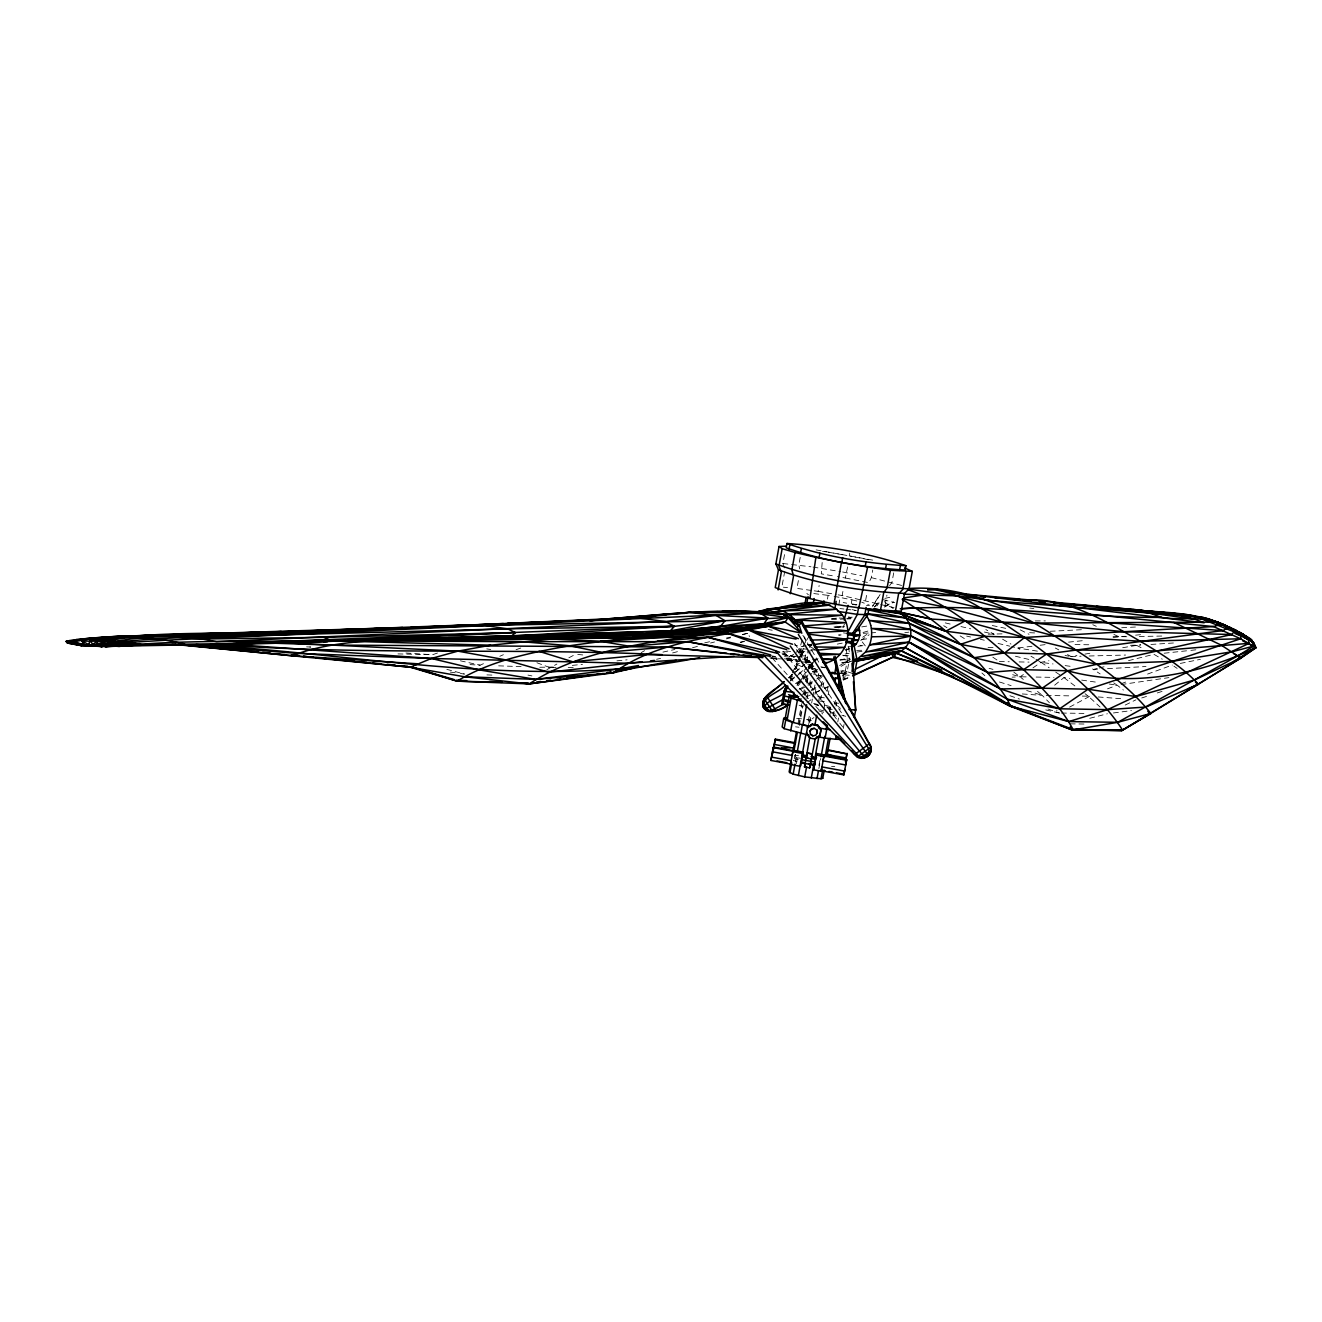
<?xml version="1.0" encoding="UTF-8"?>
<svg xmlns="http://www.w3.org/2000/svg" width="1322" height="1322" viewBox="0 0 1322 1322"><rect width="100%" height="100%" fill="white"/><g stroke="black" fill="none" stroke-linecap="round" stroke-linejoin="round"><path stroke-width="0.75" stroke-dasharray="5 3.75" d="M820.053 699.371L820.417 697.058L814.501 696.083M794.737 758.299L795.381 754.532L794.919 757.655L800.603 758.217M784.541 567.915L782.905 563.503L785.004 551.952M784.739 571.352L781.864 587.067L787.515 587.579M800.207 557.372L798.802 565.023L799.711 568.89M798.372 580.589L796.935 588.406L812.319 590.57M801.446 666.536L796.307 663.958L796.984 660.273M798.339 652.886L801.115 645.929M799.727 654.142L800.405 650.441L805.478 642.128M800.686 656.158L802.024 648.788L807.23 649.152M822.168 562.528L821.293 573.847L835.339 576.276M804.685 659.744L806.04 652.324L799.017 649.185L802.024 648.788M814.236 590.835L818.087 591.38L819.144 585.53M807.626 656.621L806.288 663.975L816.087 665.247M797.943 723.812L801.628 703.75M803.462 693.736L804.189 689.72M805.66 681.689L807.131 673.675M798.752 724.654L802.074 706.576M804.272 694.513L805.015 690.497M806.486 682.466L807.957 674.435M799.331 725.464L802.999 705.436M804.834 695.422L805.577 691.423M807.031 683.408L808.139 677.409M794.869 757.357L795.381 754.532M811.344 669.213L812.005 665.61L807.164 665.297M795.381 762.05L796.488 756.019M807.18 697.686L807.907 693.67M809.378 685.622L810.485 679.591M813.03 665.743L812.352 669.461L816.021 670.221M796.406 763.653L797.877 755.655M810.336 687.655L811.427 681.656M827.44 599.097L828.117 595.379L832.133 596.073M808.337 721.184L809.808 713.136M811.658 703.056L812.402 699.041M812.766 697.025L814.98 684.945M808.353 726.142L809.361 720.705L813.939 717.565M809.808 722.341L811.262 714.343M814.93 694.364L816.401 686.366M817.872 678.384L818.962 672.386M818.401 702.379L819.888 694.331M821.359 686.267L822.846 678.219M820.714 699.47L821.441 695.471M822.912 687.473L824.003 681.474M838.809 604.914L840.181 597.461L834.149 596.42M849.782 553.026L849.253 555.868L871.462 560.297M894.085 607.657L842.147 595.544L843.221 589.695M847.584 566.94L845.369 578.011L837.338 576.623M823.854 709.534L825.341 701.47M827.192 691.406L827.919 687.374M828.15 694.794L828.877 690.795M818.88 765.471L821.193 754.184M818.863 768.578L820.714 758.531M829.505 711.038L830.249 707.022L826.366 706.378M829.638 711.616L830.365 707.65M829.671 716.127L831.141 708.129M851.269 603.559L851.946 599.841L840.181 597.461M834.711 704.411L835.454 700.396M833.323 715.301L834.066 711.302M836.033 706.097L836.776 702.081M842.94 677.195L843.601 673.576L845.634 673.245L844.626 678.649L842.593 678.996M840.594 670.981L844.56 672.336L843.568 677.74L844.626 678.649M846.394 648.639L847.336 660.091L844.609 674.947L851.5 675.377M837.768 721.977L838.495 718.011M852.855 673.592L847.138 671.659L849.517 658.786M865.646 600.287L867.083 592.487M843.287 728.472L844.031 724.473M845.369 578.011L868.885 582.738L871.347 577.631L872.751 569.997M885.129 604.914L886.93 595.131M893.705 572.856L891.937 582.44L888.367 587.315M839.982 709.451L840.23 708.195L834.182 703.073L838.809 703.254M809.361 720.705L810.733 720.16L805.709 719.333M802.074 640.228L800.24 646.772L796.472 652.308M843.023 627.719L844.461 624.001M789.945 678.302L791.614 674.584M792.456 672.733L797.48 661.611M798.306 659.761L803.33 648.656M790.424 680.665L794.588 671.51M795.414 669.676L800.388 658.687M801.231 656.852L804.553 649.532M790.192 678.533L793.679 671.245M794.555 669.428L799.793 658.521M800.669 656.703L804.156 649.416M809.857 647.466L811.625 643.864M806.503 640.459L809.543 635.469M872.867 606.17L880.138 594.487L872.338 606.203M797.05 685.193L801.578 678.384M802.702 676.682L807.23 669.857M808.37 668.155L814.022 659.628M798.389 685.672L801.76 680.615M802.884 678.93L808.519 670.502M809.642 668.816L815.277 660.389M797.183 685.325L799.513 681.97M800.686 680.301L806.503 671.94M807.676 670.271L816.996 656.885M876.899 606.021L879.147 602.865M874.338 607.079L879.477 600.998M874.9 606.567L878.667 602.154M788.738 677.624L804.454 664.371M806.023 663.049L809.18 660.389M788.606 677.938L804.338 664.735M805.908 663.413L809.047 660.769M1054.642 685.209L1063.946 677.591L1069.862 678.417M790.639 680.119L797.083 675.063M798.703 673.79L806.767 667.461M808.37 666.205L818.037 658.604M790.292 681.012L806.42 668.486M808.039 667.23L812.881 663.462M793.762 654.373L786.078 658.224M807.015 702.742L811.526 699.338L806.569 698.099M1023.377 674.534L1020.187 676.765L1012.09 677.161M1032.961 667.874L1040.959 662.322L1048.957 660.752M795.48 683.606L802.206 678.979M803.892 677.806L810.617 673.179M812.286 672.022L815.657 669.709M862.737 637.27L869.463 632.627M796.703 683.738L801.76 680.334M803.446 679.194L811.873 673.493M813.559 672.353L820.301 667.792M845.584 650.705L848.939 648.424M860.738 640.443L869.165 634.742M546.895 669.659L556.876 664.057M799.116 689.291L806.172 685.16M807.94 684.118L814.98 679.987M816.748 678.963L822.036 675.873M839.652 665.544L850.228 659.348M1069.63 707.088L1094.071 693.984M641.153 652.655L644.591 650.672M800.454 689.605L816.368 680.5M818.136 679.491L821.673 677.459M841.106 666.338L849.947 661.281M884.501 607.129L893.408 602.287M568.857 657.794L575.698 654.225M802.223 694.38L809.56 690.695M811.394 689.787L824.217 683.342M842.56 674.137L849.881 670.469M884.715 606.253L893.49 601.89M803.759 694.48L809.279 691.77M811.113 690.861L820.301 686.349M842.362 675.509L849.716 671.907M1125.204 705.056L1135.879 699.85M815.211 692.431L822.714 689.026M824.581 688.184L828.332 686.482M843.337 679.673L850.839 676.269M470.037 664.602L480.15 665.181L485.505 662.768M499.799 656.307L503.385 654.704M805.726 697.074L813.245 693.686M815.112 692.844L822.631 689.473M824.498 688.63L828.266 686.928M843.271 680.186L850.79 676.798M1107.539 688.828L1117.14 685.16L1123.386 690.051M849.765 648.838L842.56 650.077M1120.957 683.771L1128.558 680.995M1147.579 674.071L1172.3 665.065M516.059 649.697L521.529 647.78M432.74 654.671L438.342 652.721M1141.729 697.966L1149.512 695.455M1157.295 692.943L1165.079 690.431M838.71 635.618L841.156 634.907L837.157 634.494M863.035 632.461L868.785 630.809M672.601 652.936L680.582 650.854M692.563 647.714L698.545 646.144M710.525 643.021L714.524 641.98M726.505 638.857L730.504 637.799M742.485 634.676L748.467 633.106L749.376 636.609M1089.758 718.292L1107.406 713.764M1097.26 668.469L1093.36 669.444L1089.906 667.445M1099.21 667.99L1107.026 666.024M1128.525 660.653L1153.924 654.307L1162.269 659.199M884.897 598.387L892.317 596.734M662.933 652.11L674.864 649.466M704.709 642.839L712.657 641.071M726.588 637.964L730.57 637.088M742.501 634.428L748.467 633.106M656.571 659.265L660.554 658.455M740.303 642.145L744.286 641.319M837.305 644.111L843.106 642.938M1180.315 663.429L1200.343 659.348M849.253 662.454L841.536 662.834L851.219 661.017M839.9 659.86L849.699 658.092M1067.482 654.588L1070.969 656.472L1076.934 655.464M1084.899 654.109L1092.864 652.771M1122.708 647.714L1140.704 644.673M861.762 626.909L871.611 625.289M841.536 662.834L851.517 661.215M866.67 638.873L860.639 639.831L867.711 649.019M904.777 632.775L908.792 632.131M845.138 653.993L849.104 653.349M857.053 652.093L864.985 650.821M806.139 645.847L800.24 646.772L794.489 644.888M808.106 645.533L812.055 644.921M796.307 663.958L799.331 663.512M1121.122 684.581L1168.896 677.624M1113.421 712.971L1131.467 710.592M857.961 646.293L863.977 645.516L859.994 645.351M1031.97 646.26L1017.659 648.011L1011.776 646.64M1040.133 645.252L1048.313 644.244M840.032 660.19L850.079 659M1164.186 653.217L1188.842 650.573M1190.891 650.358L1197.054 649.697M1068.556 642.145L1084.751 640.459M1113.091 637.518L1125.319 636.246M1135.598 635.171L1141.745 634.543M866.488 605.575L869.562 605.261L861.663 602.154M798.488 652.11L812.6 650.655M539.756 667.263L556.116 667.015M572.343 665.379L582.473 664.338M616.944 660.851L627.091 659.827M832.001 618.713L835.835 618.399L831.968 618.316M847.98 646.855L853.962 646.425M843.254 655.729L849.236 655.299M831.654 618.547L839.883 617.985M848.129 617.44L852.244 617.159M1130.475 645.285L1140.737 645.086M1150.966 644.442L1175.506 642.856M863.316 633.321L875.627 632.577M782.574 658.934L770.99 658.587M844.659 626.694L834.86 627.272L840.577 628M1002.043 633.866L986.361 634.213M1097.409 669.229L1093.36 669.444L1100.152 673.939M1107.522 668.668L1145.992 666.519M1050.197 631.272L1083.098 629.636M1121.7 627.719L1135.78 627.008M805.428 655.795L791.052 656.439L781.153 654.159M831.488 619.522L844.94 619.043M846.857 618.977L850.707 618.828M1070.969 656.472L1081.082 656.208M1089.179 655.993L1125.6 655.051M1113.058 636.593L1127.22 636.725M1139.283 636.493L1165.426 635.981M856.656 650.374L864.852 650.242M552.051 667.61L556.099 667.577M568.212 667.461L574.26 667.412M1035.225 620.927L1045.372 620.894M835.223 627.223L843.403 627.223M1075.017 644.574L1091.46 644.789M786.408 658.852L794.373 658.951M802.338 659.067L810.303 659.182M812.286 659.199L818.268 659.281M1070.209 723.845L1086.535 724.059M1061.434 713.054L1087.411 713.45M988.046 647.532L993.962 647.631M999.333 661.562L1009.248 661.744M1019.146 661.925L1029.061 662.107M1026.153 676.881L1020.187 676.765L1010.471 674.121M1036.101 677.062L1053.998 677.393M1046.231 695.438L1070.275 695.868M1082.305 696.083L1088.303 696.198L1100.053 707.006M831.555 766.562L834.76 766.611M397.988 653.911L430.691 654.621L402.235 652.771M498.642 665.842L521.265 666.619M486.926 674.898L495.089 675.212M798.471 652.39L810.419 652.919M306.621 646.855L310.72 647.036L306.621 646.788M1029.607 632.693L1035.721 632.974M839.156 618.002L844.923 618.316M846.84 618.432L850.69 618.646M838.776 673.278L843.601 673.576M787.053 659.975L797.034 660.653M805.015 661.215L810.997 661.628M795.166 656.737L781.517 652.952M797.216 656.869L807.494 657.612M1022.303 693.951L1042.232 695.372L1049.404 702.726M815.063 649.862L807.692 644.607L811.807 644.921M1098.218 696.958L1123.997 698.925M782.541 651.696L790.556 652.341M813.823 593.561L828.117 595.379M784.409 658.819L796.571 659.942M804.668 660.686L810.75 661.248M782.905 563.503L810.981 566.791M784.491 656.621L794.456 657.612M577.747 654.44L585.977 655.266M787.102 660.322L799.132 661.578M801.132 661.793L813.179 663.049M836.363 626.248L840.346 626.678L833.918 626.975M787.548 659.695L795.514 660.554M805.495 661.611L811.477 662.256L804.42 658.604L800.041 654.407M794.72 755.275L798.488 755.688M796.621 718.375L802.305 718.854M795.547 726.836L799 727.232M839.883 608.533L843.948 609.012M845.981 609.244L856.144 610.433M771.569 658.025L777.534 658.72L769.586 657.778L777.072 659.281L771.106 658.108M787.449 659.909L797.364 661.083M805.296 662.025L813.228 662.966M1029.755 608.037L1033.837 608.566M812.733 671.229L817.872 671.89M813.261 671.642L817.062 672.138M810.931 649.532L816.814 650.308M841.403 659.314L847.336 660.091M843.469 632.891L847.171 633.387M1035.969 659.248L1040.959 662.322L1053.056 663.958M1065.135 665.61L1073.2 666.701M851.979 603.956L857.3 604.699M450.24 672.072L458.37 673.212M460.403 673.493L464.468 674.055L446.836 669.362M1081.677 680.103L1097.442 682.35M1109.257 684.036L1117.14 685.16L1113.752 682.912M813.013 567.072L840.676 571.649M807.692 644.607L811.774 645.186M816.153 549.886L874.503 560.445M822.532 551.324L826.531 551.902M852.475 604.303L856.474 604.914M852.343 604.303L856.276 604.914M486.744 648.887L490.743 649.499M1037.406 651.151L1017.659 648.011L1022.65 651.085M1065.036 655.53L1068.986 656.158M770.709 655.745L776.824 656.737M787.02 658.356L797.216 659.975M805.362 661.281L811.477 662.256M806.47 719.598L812.22 720.54M819.409 700.941L825.374 701.932M820.813 666.833L826.696 667.841M768.313 629.553L772.23 630.23M842.626 571.98L861.812 575.714M818.087 591.38L836.132 594.503M838.148 594.85L842.147 595.544M843.172 602.551L846.675 603.163M786.64 650.936L790.622 651.63M828.415 552.232L836 553.554M837.884 553.885L845.469 555.207M772.329 656.67L776.361 657.398M794.605 758.762L798.323 759.456M782.459 654.456L794.439 656.72M820.417 697.058L824.333 697.867M814.716 704.312L818.582 705.105M823.209 676.203L813.344 673.989M821.061 676.071L815.294 674.881L816.285 669.444L809.989 667.858M527.957 675.096L531.94 675.922M992.26 625.521L1007.926 628.809M460.387 660.802L480.15 665.181M1045.768 709.914L1059.434 713.021L1056.559 710.079M871.347 577.631L905.206 586.373M945.263 622.893L953.096 624.728M960.929 626.545L970.728 628.842M984.427 632.032L994.227 634.329L985.832 629.569M966.663 636.08L970.579 637.006M980.395 639.303L984.312 640.212M998.044 643.434L1009.81 646.177M851.946 599.841L857.78 601.229M1015.445 656.241L1031.143 659.975M852.178 609.624L856.061 610.549M883.113 599.692L894.779 602.568M842.659 655.167L849.848 656.951M841.75 670.304L847.138 671.659M793.25 760.464L796.902 761.422M989.087 668.321L992.971 669.378M824.151 704.923L830.084 706.626M813.575 703.304L817.426 704.411M827.076 707.187L830.927 708.295M814.864 704.576L818.715 705.684M828.349 708.46L832.199 709.567M830.266 711.864L834.116 712.971M841.833 715.202L845.683 716.309M819.987 709.815L823.837 710.922M831.555 713.153L835.405 714.26M799.099 705.221L803.049 706.361M818.88 710.922L824.812 712.641M832.728 714.921L836.677 716.061M999.449 681.987L1011.115 685.639M1026.665 690.497L1042.232 695.372L1037.506 691.389M1009.892 695.719L1019.427 699.057M1047.999 709.022L1059.434 713.021M536.897 662.752L550.035 667.627M1092.782 624.728L1096.302 626.314M1113.901 634.428L1119.172 636.89M1020.27 629.867L1029.045 634.312M848.625 616.746L851.285 618.085M1136.639 645.351L1141.828 648.044M1055.287 648.011L1058.773 649.879M1002.588 639.204L1010.966 644.095M1030.978 656.191L1034.3 658.224M943.693 625.686L946.982 627.702M960.136 635.882L965.06 639.022M1040.959 662.322L1049.172 667.775M1055.733 672.138L1062.31 676.5M992.822 657.199L997.713 660.471M1173.919 666.172L1177.142 668.387M1013.776 672.088L1023.344 679.425M1063.946 677.591L1075.315 686.267M1085.065 693.72L1088.303 696.198M806.85 593.512L808.386 594.702M884.203 601.56L893.259 608.649M844.56 672.336L845.634 673.245M981.899 672.964L984.84 675.658M804.073 671.031L805.065 671.923M772.147 657.91L793.993 682.169M799.463 688.233L807.643 697.322M815.839 706.411L822.664 713.996M783.549 651.729L832.1 713.401M833.389 715.02L838.495 721.515M839.767 723.134L843.601 728.009M794.539 643.384L843.552 715.913M796.307 649.548L798.571 653.002M802.867 635.304L820.565 665.148M805.759 641.633L803.842 633.519M848.641 646.871L849.368 652.919M841.37 671.857A17.219 1.52 10.4 0 1 840.544 672.881M815.889 668.998A17.219 1.52 10.4 0 1 814.22 666.238M821.524 667.23A17.219 1.52 10.4 0 1 824.829 667.792M744.253 641.534L740.221 642.492L744.319 641.484"/><path stroke-width="1.5" d="M855.152 661.297L896.448 653.2C916.278 646.97 915.369 616.531 895.192 611.408M893.986 656.687L852.657 675.955M1110.629 607.756C1149.215 613.391 1190.758 608.946 1226.882 626L1226.783 628.561L1222.9 630.561L1046.677 653.977L1004.786 652.837L960.4 644.343L909.255 623.406L867.017 613.887M826.961 662.735L822.912 662.355L826.961 662.735C846.543 657.199 853.863 631.305 842.428 615.209C822.003 589.81 780.244 610.169 753.821 612.549M796.836 619.588L802.157 621.753L869.215 743.311C876.767 752.598 861.845 764.579 854.673 754.532L756.68 656.456M870.785 746.583L870.95 750.681L860.721 758.15L862.225 756.25M869.215 743.311L870.702 747.194L857.35 756.961M865.1 756.911C864.224 759.01 872.008 753.722 871 750.202M804.834 763.62L801 762.926L801.578 759.621L802.355 755.506L806.205 756.217M802.355 755.506L806.073 757.01M917.617 661.198L896.448 653.2L856.573 659.794L865.596 651.994L869.595 644.855L909.04 642.112L1007.215 699.189L1059.649 708.774L1088.089 689.225L1240.664 638.79L1241.209 635.238L1235.806 630.115L1217.463 622.084L1033.308 623.059L964.961 621.043L931.068 619.06L896.118 611.557M771.47 757.109L791.167 760.728L790.606 764.083L770.924 760.447L772.445 751.788L773.453 747.062L793.117 750.681M773.453 747.062L772.676 753.54M795.547 742.832L775.303 739.114L772.973 751.987M851.93 750.946L854.673 754.532L869.132 743.972L801.628 623.373L794.588 620.249M811.956 757.275L815.79 757.985L814.435 765.388L810.584 764.694M843.866 774.907L844.576 771.09L821.92 766.909L821.226 770.726L843.866 774.907L844.857 769.437M846.576 760.216L823.92 756.035L823.028 760.811L845.7 764.992L846.691 759.555L824.069 755.374M846.939 753.887L827.671 749.739L826.795 754.399L827.555 750.301L846.939 753.887L846.196 757.985L828.729 754.763M812.204 724.125L807.412 727.827L812.204 724.125L817.773 725.15L820.979 729.794L819.838 735.858L815.178 739.048L809.609 738.023L806.536 732.851L809.758 737.478L804.52 766.958L809.659 767.9L810.634 762.959M806.519 756.481L807.131 753.011L812.253 753.953L811.642 757.44M809.659 767.9L815.31 738.502L819.971 735.313M869.694 750.797C870.388 758.564 859.845 759.77 856.524 753.705L763.521 655.018M904.612 567.931L912.312 571.368L909.073 588.819L904.562 593.396C862.225 591.496 818.103 584.423 778.46 569.815L775.882 563.916L779.055 546.482L786.061 546.184M778.46 569.815L775.221 587.596C814.616 602.634 858.969 609.69 901.274 611.194L904.562 593.396M779.055 546.482L782.145 548.696L778.955 566.229L781.368 572.029L778.113 589.926M786.97 543.491L786.177 547.82C823.837 561.073 865.183 567.782 905.157 570.03L905.95 565.717C868.058 552.712 827.01 546.019 786.97 543.491C824.68 556.661 865.976 563.354 905.95 565.717M788.97 549.787L789.763 545.441M782.145 548.696L795.034 552.497L791.828 570.129L793.58 575.764L790.292 593.743M800.521 553.191L801.314 548.828M772.907 750.4L770.924 760.447M773.073 750.417L775.303 739.114M788.176 704.89L781.748 704.064L784.078 691.257L786.59 685.705M783.12 704.461L785.45 691.654L787.945 686.151M786.524 717.598L783.715 718.358L782.145 726.984L784.144 728.653L808.849 735.23M806.172 597.263L805.131 602.898L806.668 604.104L808.039 596.569M784.144 728.653L785.731 719.994L783.715 718.358M795.034 552.497L815.872 557.339L809.973 598.469M787.086 720.193L791.101 698.165L789.168 696.661L785.169 718.623L793.332 722.374L797.364 700.296L801.149 698.991M793.217 696.05L793.894 692.398L784.078 691.257L786.706 685.804M819.111 557.504L819.904 553.125M813.113 604.137L814.137 598.486M790.688 730.967L792.275 722.291L785.731 719.994M796.472 731.843L789.135 771.949L793.167 774.13L804.734 776.906L821.045 778.757L822.763 778.327L824.234 770.296M789.928 772.858L791.762 762.811M793.977 750.764L797.282 732.685M823.209 604.6L823.903 600.816M793.167 774.13L795.001 764.066M797.216 752.003L800.537 733.892M800.785 733.578L802.371 724.869L809.097 726.257M810.667 726.422L802.966 724.836L806.651 704.742M798.372 775.551L800.95 761.455M802.421 753.391L805.742 735.28M790.771 763.488L790.473 764.496L800.322 766.314L803.049 752.086L793.233 750.285L792.836 751.656L802.685 753.474L803.049 752.086M806.403 733.38L807.56 727.315M815.872 557.339L841.42 562.445L834.116 603.344M841.883 562.065L842.692 557.669M834.793 608.913L836.182 601.345M804.734 776.906L806.585 766.826M814.881 725.2L816.732 715.152M811.278 777.997L813.873 763.901M815.343 755.837L818.682 737.726M813.575 769.817L816.649 753.523L824.168 754.912L821.127 771.205L813.575 769.817L814.633 764.513M819.838 735.858L820.979 729.794M815.971 757.192L816.649 753.523M831.208 676.005L831.885 672.386L835.322 672.832M829.059 672.7L834.727 673.658L836.082 666.222M848.08 605.344L844.163 619.985M817.013 778.641L818.483 770.594M821.078 756.515L824.779 736.387M834.76 682.069L835.504 678.054L839.52 678.302L837.669 688.332M826.928 725.1L826.184 729.116L830.199 729.761M816.963 736.734L825.11 738.056L826.713 729.364L818.401 727.844M838.776 673.278L837.768 678.698L832.596 678.037M821.045 778.757L822.515 770.726M825.11 756.663L828.431 738.568M826.812 756.25L830.133 738.205M838.991 690.051L840.098 684.036M865.249 566.13L866.059 561.751M858.722 606.831L857.334 614.383L847.171 633.387L854.508 633.502L867.827 614.647L868.868 609.012M858.903 607.624L867.645 567.006L890.35 570.311L912.312 571.368M852.855 673.592L854.392 674.898L857.119 660.108L853.12 641.104L854.508 633.502L853.351 632.61M825.11 738.056L835.57 739.246L836.215 735.759M852.194 671.659L854.227 660.554L850.938 641.401M866.141 607.459L864.753 614.978L852.343 633.783M845.452 761.819L847.038 753.309M844.576 771.09L846.691 759.555M885.509 569.071L886.318 564.709M880.402 610.615L883.724 592.62L887.095 587.943L890.35 570.311M899.505 570.443L900.315 566.08M895.275 611.871L898.58 593.958L902.777 589.381L906.016 571.831M854.293 717.466L855.664 710.063L851.798 642.641L845.7 642.145M801 762.926L801.281 761.538M821.127 771.205L821.375 770.048L825.143 770.743M817.327 732.669L816.715 729.843L817.327 732.669L815.724 735.23L812.881 735.842L810.452 734.255L809.874 731.281L811.444 728.868L814.286 728.273L816.682 729.975M812.253 753.953L807.131 753.011M820.863 730.306L817.773 725.15M858.788 627.405C861.184 633.982 859.052 641.715 853.962 646.425M866.059 615.176C872.272 623.654 873.115 635.122 869.595 644.855L911.122 635.998L987.831 672.501L1042.166 688.2L1088.089 689.225L1135.895 696.562L1194.642 679.921L1240.994 658.042L1255.9 647.697L1253.57 642.475L1242.333 633.767L1220.322 623.852L1243.44 634.593L1253.322 642.509L1255.9 647.697L1240.664 638.79L1213.497 626.562L1090.518 614.366L908.016 589.034M804.52 766.958L805.23 763.455L810.27 764.43M814.253 728.405L811.411 729.017L809.874 731.281M812.881 735.842L810.452 734.255M800.322 766.314L800.702 764.893M71.487 641.038L66.1 641.385L67.521 643.037C90.276 638.179 113.295 635.667 136.86 636.014L281.454 631.569C220.427 634.692 158.491 630.66 98.076 640.641L96.952 644.178L81.419 645.632L67.521 643.037L66.1 641.385L88.739 638.295L121.426 636.196L402.731 627.553M802.157 621.753L797.728 626.892M784.029 681.59C779.236 688.432 757.969 696.215 764.083 706.791C766.644 717.598 783.599 707.485 788.837 704.676M70.083 641.401L66.48 641.616L69.537 641.071L67.521 643.037L81.419 645.632L101.744 646.475L182.882 644.971L184.601 643.996C154.129 636.807 120.765 634.89 89.995 640.724L88.723 644.508L81.865 641.071L123.475 641.401L142.346 644.69L221.766 643.715L674.451 626.298L724.968 620.712L788.176 617.539L799.48 626.248L801.81 633.205L788.176 617.539L782.607 613.739C724.522 606.98 666.139 614.433 608.17 618.812L602.138 619.407M764.281 698.512C756.564 715.037 779.269 713.202 787.069 705.204M867.876 754.763L869.859 753.639L865.976 757.291L860.804 757.671M775.816 710.311L766.743 696.182M772.676 711.567L764.149 698.76L783.896 681.904M896.415 652.539L893.969 657.381L891.111 653.365M766.215 710.36L762.744 704.957L766.165 710.459L764.083 706.791M849.732 642.558L852.227 641.831L853.731 638.873L853.401 635.403L851.401 633.469L847.369 633.056M330.219 659.1L410.283 667.213L457.065 681.144L529.197 683.904L613.672 672.766C663.495 636.824 727.86 637.237 785.185 622.034L788.176 617.539L736.371 610.714L721.994 611.458M908.049 588.554C961.424 584.836 1011.429 606.699 1054.675 636.047C1088.948 658.62 1124.989 681.012 1150.867 713.45L1121.75 730.587L1073.067 729.513C1060.855 706.477 1041.918 687.853 1023.592 669.659L974.215 657.728L909.255 623.406L869.232 620.448L911.205 629.586L987.831 672.501L1023.592 669.659L1067.482 670.766L1231.807 634.527L1234.021 631.784L1231.36 627.983L1216.818 622.464M73.685 642.393L69.702 642.839L82.526 645.318L102.058 646.441L88.723 644.508L102.918 646.359L96.952 644.178L101.249 644.161L103.777 646.359L105.496 644.244C139.686 633.998 176.586 638.179 211.834 634.659M101.744 646.475L82.526 645.318L73.982 641.814L76.296 639.451L105.958 636.857L150.543 635.485M785.45 684.779C780.773 692.364 759.836 696.76 764.215 708.443C769.85 714.293 777.964 706.146 783.549 704.411M1233.459 661.644L1255.586 647.747C1250.876 634.312 1233.69 630.925 1222.156 623.984L1213.497 626.562L1024.649 637.468L1004.786 652.837L974.215 657.728L911.205 629.586L871.495 628.446L911.122 635.998L1000.589 688.944L1059.649 708.774L1107.555 709.65L1146.009 707.022L1198.443 684.201C1177.439 661.909 1149.991 647.036 1123.849 631.685C1093.327 614.284 1060.69 597.908 1024.467 599.907M865.001 757.605L867.794 755.688M1222.156 623.984L1218.025 622.893L1223.181 624.546C1193.931 613.16 1258.065 638.972 1251.769 641.153L1253.686 646.078L1238.136 655.662L1117.751 722.308L1068.771 721.581L1009.711 705.998L901.174 650.788L861.514 656.472L905.107 647.483L1010.305 705.568L1072.274 730.025L1121.75 730.587L1150.867 713.45L1117.751 722.308L1072.274 730.025L1009.711 705.998L905.107 647.483L865.596 651.994L909.04 642.112L1000.589 688.944L1042.166 688.2L1067.482 670.766C1130.492 687.903 1197.765 675.377 1255.9 647.697L1240.581 658.125L1233.773 653.663M98.076 640.641L92.837 644.277L89.995 640.724M784.904 691.72C781.996 697.735 762.067 701.007 764.942 709.319M758.084 612.797L767.785 608.996L822.449 603.08L775.204 608.996L757.456 612.83M106.57 640.724L101.249 644.161L103.331 646.359L96.952 644.178L106.57 640.724L127.804 637.716L153.104 636.163L330.55 630.049M800.14 632.081L785.185 622.034C713.269 628.958 641.253 635.618 569.699 645.731C530.998 652.523 491.04 660.471 457.065 681.144L411.439 667.015L454.404 679.657M1188.495 688.745L1197.848 684.416L1240.994 658.042L1221.247 645.153L1173.82 622.447M1198.443 684.201L1121.75 730.587M803.545 625.934L846.196 622.645L795.266 619.902L782.607 613.739L760.15 613.094L168.225 640.096L132.068 642.228L105.496 646.508L119.327 646.061C189.195 638.906 259.773 642.872 329.889 639.964L327.245 641.732L219.683 644.905L130.382 645.169M107.826 645.747L118.765 646.408L142.346 644.69L119.327 646.061L101.249 644.161L114.981 640.955M782.789 699.702L766.71 708.394L764.215 708.443L763.158 706.559L765.802 709.534M210.115 644.492L219.683 644.905L221.766 643.715M865.993 757.176L868.802 755.11L866.373 756.779L862.109 754.234L776.179 651.382M867.215 609.673L905.454 617.936L945.726 631.205L964.961 621.043L1024.649 637.468L1076.174 649.994L1156.221 650.903L1249.158 643.335L1248.1 638.939C1241.011 629.586 1199.979 616.812 1222.453 624.942L1218.702 623.24L1231.36 627.983M1249.158 643.335L1107.555 709.65L1068.771 721.581L1007.215 699.189C980.577 658.587 943.214 625.174 902.248 599.461M175.165 644.475L410.283 667.213L431.369 658.472L457.908 651.135L490.677 645.186L551.753 639.038L645.235 633.75L720.54 626.364L763.901 623.736L788.176 617.539M855.235 669.196L884.633 654.737M1250.282 650.292L1255.586 647.747L1249.273 644.078M852.723 675.41L892.102 657.546M1150.867 713.45L1146.191 715.053M178.817 644.541L291.848 655.762C326.071 642.674 363.368 640.988 399.608 639.187M114.717 645.814L104.653 646.392L123.475 641.401L154.591 638.807L638.609 617.985L689.093 612.367L760.15 613.094L767.933 618.085L763.901 623.736C685.606 641.881 598.833 638.741 529.197 683.904L464.22 676.715L410.283 667.213M810.948 604.832L814.633 603.476L786.788 607.343M909.04 642.112L1010.305 705.568L1073.067 729.513L1122.593 730.124C1097.855 692.067 1060.393 664.52 1024.649 637.468L984.84 636.328L960.4 644.343L905.454 617.936L867.034 613.656M781.434 747.905L794.192 747.723M755.044 612.631L760.943 610.929L755.077 612.499M103.777 646.359L106.355 645.648L104.223 646.375L105.496 644.244L123.475 641.401M753.887 612.73L767.785 608.996L830.067 605.03L765.108 612.83M851.798 642.641L846.295 642.608M1253.686 646.078L1232.269 651.713L1171.87 661.413L1096.533 664.123L1046.677 653.977L1023.592 669.659C987.997 639.418 952.848 604.501 907.636 589.662M631.751 668.453L613.672 672.766L535.658 679.376L464.22 676.715M853.797 636.626L859.713 635.204L853.748 634.411M122.88 645.78L105.496 646.508L117.989 645.516L132.068 642.228L109.792 644.442L104.223 646.375L114.138 644.822L104.653 646.392M615.209 671.626L623.158 669.758M798.736 696.611L791.101 698.165L803.148 701.767M1240.581 658.125L1150.057 713.797L1147.777 711.269M852.773 640.988L858.573 639.798L851.996 640.228L853.12 641.104M856.573 659.794L901.174 650.788L941.908 670.171M676.203 660.339L613.226 672.088M855.284 661.347L889.508 655.051L855.516 660.57M636.229 634.23L695.223 630.908L767.933 618.085L716.061 615.424L689.093 612.367L608.17 618.812L507.499 623.323M638.509 665.511L618.448 669.097L535.658 679.376L478.63 669.791L431.369 658.472L234.044 644.475M646.161 616.663L650.226 616.002M654.291 615.341L666.569 614.284M814.022 644.607L847.468 639.369L807.759 634.015M770.478 612.797L782.641 610.929L836.909 609.178L783.516 614.697M785.185 622.034C661.826 641.947 536.071 635.684 411.621 638.691L456.107 637.848L410.663 638.559M84.839 639.204L95.002 638.146M854.227 660.554L857.119 660.108L855.565 658.852M904.38 597.825L923.698 594.966L957.409 595.858L1011.578 610.995L1107.324 622.728L1222.9 630.561M797.265 695.488L789.168 696.661L795.53 695.504M699.668 657.596C532.667 691.472 363.236 653.679 195.937 644.541M583.217 676.302L529.197 683.904L522.388 682.78M587.216 675.74L593.214 674.898M597.23 674.336L603.229 673.493M607.228 672.931L611.227 672.369L607.178 672.865M766.909 610.103L770.891 609.558M776.857 608.731L782.822 607.905M868.389 755.639L790.275 646.061M761.472 612.747L789.498 614.664L842.428 615.209L795.266 619.902L791.283 618.878M536.649 681.97L540.681 681.458M546.713 680.681L550.745 680.152M556.793 679.376L560.825 678.847M566.874 678.07L570.906 677.542M576.954 676.765L580.986 676.253M587.034 675.459L591.066 674.947M597.098 674.17L601.13 673.642M1080.421 729.017L1072.274 730.025L1070.225 726.918M770.313 656.323L687.704 641.682L521.083 641.616L365.004 639.468L551.753 639.038L631.999 637.617L713.285 632.924L768.875 626.298L799.876 632.792M927.68 590.075L935.959 589.1L989.253 600.502L1196.03 616.68L1207.812 618.63L1220.817 623.505L1217.777 622.794L1220.983 624.794M365.847 640.228L645.235 633.75L720.54 626.364L724.968 620.712L716.061 615.424L665.462 621.522L216.676 641.699L201.969 639.005L169.199 636.609L484.81 625.455L724.968 620.712L670.221 630.875L468.302 637.683L519.761 636.526M866.257 756.812L869.05 754.647L868.835 749.029L798.339 634.461M730.537 611.359L736.371 610.714L782.607 613.739L799.48 626.248C794.654 617.027 785.466 610.566 775.204 608.996M867.827 614.647L857.334 614.383L837.95 611.392M642.294 661.727L548.597 672.204L505.648 659.876L457.908 651.135L278.76 642.542M650.441 660.851L654.522 660.422M816.632 650.242L844.857 647.35L814.435 646.954M590.091 620.613L596.106 620.018M425.783 627.339L439.416 626.298M118.765 646.408L124.599 645.88M130.415 645.351L141.272 645.318M909.073 588.819C864.34 586.704 817.806 579.218 775.882 563.916M590.075 620.745L596.106 620.216M606.154 619.324L666.486 614.532M117.989 645.516L139.702 643.632M187.988 635.254L191.822 634.924M466.484 637.667L663.495 634.345L713.285 632.924L748.434 629.933L796.108 639.088M657.546 641.269L707.865 637.287L777.187 653.25M80.906 639.65L69.537 640.492L69.702 642.475L81.419 645.632M79.452 640.129L75.817 640.393L79.766 640.178M490.776 637.336L674.451 626.298L670.221 630.875L278.05 642.789M130.498 645.268L134.315 645.004L130.779 644.739M88.376 645.004L82.526 645.318L69.702 642.475M855.681 630.71L859.647 630.445L855.83 629.966M853.682 635.618L859.713 635.204M734.024 656.323L628.016 663.247L431.369 658.472L297.731 653.382L181.263 644.475M607.129 672.452L611.194 672.204M901.72 608.731C988.393 603.344 1074.803 617.804 1161.526 617.391C1180.249 620.497 1200.426 616.102 1218.471 622.53L1220.223 623.934M613.854 635.485L632.164 634.461M852.475 644.095L856.276 643.88M445.299 625.984L638.609 617.985L665.462 621.522L674.451 626.298L507.631 628.826L185.477 637.468M900.249 608.731L916.063 607.889L964.961 621.043M411.621 638.691L551.753 639.038L600.733 641.319L728.108 633.453L786.706 649.614M670.684 614.069L685.044 613.342M697.372 612.714L717.896 611.656M807.825 632.908L847.931 630.908L803.512 626.645M236.241 633.486L201.175 633.899L236.787 632.775M217.932 634.378L459.031 625.223L484.81 625.455L507.631 628.826L515.349 632.61L511.862 635.882L448.191 637.667M439.697 626.347L410.944 627.306M447.927 625.984L472.565 624.876M478.729 624.595L503.385 623.505M219.683 644.905L329.889 639.964L323.609 637.336L201.969 639.005M695.223 630.908L768.875 626.298L798.372 638.675M819.789 655.167L840.313 654.258L818.401 653.283M264.631 632.247L136.86 636.014M334.664 629.916L365.566 628.892M373.796 628.611L402.632 627.653M412.943 627.306L439.73 626.413M454.173 625.934L472.764 625.323M493.403 624.628L503.715 624.298M158.657 635.238L193.111 634.163M105.116 637.848L115.245 637.535M147.618 636.576L151.666 636.444M121.426 636.196L152.096 635.32M156.194 635.204L192.995 634.147M345.472 640.542L322.882 641.17L353.569 640.509M366.012 639.964L392.717 639.22M407.11 638.807L439.978 637.898M749.343 612.631L765.421 612.202M232.87 643.616L249.214 643.17M277.851 642.393L298.293 641.848M323.609 637.336L515.349 632.61L323.543 641.682M1053.37 602.617L1148.934 612.863L1194.724 619.208L1204.177 622.794L958.351 593.297M300.028 631.238L324.551 630.726L295.781 631.272M523.876 636.444L645.235 633.75M232.936 643.764L261.64 643.136M871.628 636.791L911.122 635.998M105.958 636.857L114.171 636.708M124.45 636.526L151.138 636.047M810.32 640.063L847.468 639.369M928.044 589.215C964.928 591.38 994.755 618.266 1024.649 637.468M365.467 639.253L369.648 639.187M105.099 646.441L115.262 646.276M277.686 641.914L283.85 641.848M1240.664 638.79L1140.473 641.253L1054.675 636.047L944.668 606.963L902.529 598.8M765.025 708.228L763.422 706.89M410.646 638.162L449.794 637.865M410.977 638.278L707.865 637.287L770.676 654.952M275.868 632.577L279.983 632.56M171.794 644.492L175.859 644.475M90.954 638.262L94.986 638.262M662.223 654.638C513.217 647.763 363.765 655.481 214.908 644.458M411.241 638.113L437.83 638.08M726.77 653.25L667.643 646.987L332.086 645.103L272.844 643.17M205.274 633.783L213.453 633.882M822.251 659.348L834.199 659.513L821.871 658.637M322.684 640.823L521.083 641.616L569.699 645.731L602.518 652.572L667.643 646.987L762.893 657.678M757.209 657.48L645.83 654.671L572.806 661.777L538.913 651.316M502.013 682.317L457.065 681.144L456.354 680.219L466.666 680.632M520.405 682.796L528.585 683.011M323.031 640.559L490.677 645.186M835.57 739.246L840.875 739.395M1231.807 634.527L1123.849 631.685L1033.308 623.059L980.412 608.021L923.698 594.966L903.802 594.14M713.285 632.924L728.108 633.453L779.616 652.258M489.371 681.508L501.749 681.987M1147.364 611.408L1133.103 609.69L1176.2 613.705L1194.724 619.208M299.416 655.976L291.204 655.15L299.35 655.563M1216.091 621.604L1205.532 618.845M291.848 655.762L417.273 663.76M1190.61 616.052L1203.351 617.506L1215.017 621.704M94.242 645.632L102.058 646.441L80.923 644.31M284.858 632.709L305.349 634.163M1179.455 615.027L1183.19 615.325M981.271 596.486L985.386 596.817M995.681 597.627L1003.894 598.288M1010.074 598.767L1020.353 599.577M1077.992 604.881L1067.763 604.022L1075.893 604.765M1082.09 605.228L1092.336 606.087M1096.434 606.434L1137.383 609.855L1185.041 615.936M980.858 596.586L984.89 596.933M994.954 597.808L998.986 598.155M1009.066 599.015L1015.114 599.544M1023.162 600.238L1031.226 600.932M1039.29 601.609L1045.338 602.138M1082.024 605.294L1092.236 606.17M1096.318 606.517L1106.547 607.393M848.889 709.484L855.664 710.063L853.417 681.623M781.748 704.064L788.507 704.643M73.982 641.814L84.707 644.938L102.058 646.441M968.58 594.371L1137.383 609.855M1133.103 609.69L1188.825 614.879L1196.03 616.68L1234.021 631.784L1253.57 642.475M178.701 644.425L188.93 645.4M193.012 645.797L244.157 650.672M248.255 651.052L258.484 652.027M262.566 652.424L270.746 653.2M276.893 653.779L285.073 654.572M291.204 655.15L299.367 655.927M303.449 656.307L313.645 657.282M317.726 657.678L325.89 658.455M332.02 659.034L340.167 659.81M346.298 660.389L354.461 661.165M360.575 661.76L366.706 662.339M372.821 662.917L380.984 663.694M387.098 664.288L395.261 665.065M401.392 665.644L407.507 666.222M94.407 645.615L102.455 646.425L92.837 644.277L102.918 646.359M846.146 641.203L852.227 641.831M303.531 656.39L311.744 657.232M315.842 657.645L326.104 658.687M847.336 634.775L853.401 635.403M847.666 638.245L853.731 638.873M1053.403 602.865L1059.467 603.51M1067.548 604.352L1071.597 604.765M950.171 592.438L954.269 592.867M730.851 653.679L738.998 654.539M743.08 654.968L751.243 655.844M1151.445 611.904L1157.56 612.631M1165.707 613.623L1169.772 614.119M834.727 673.658L838.677 674.17M884.104 610.516L900.084 613.573L945.726 631.205L984.84 636.328M867.348 609.062L900.084 613.573M1190.725 616.201L1194.543 616.796M1198.36 617.374L1202.161 617.969L1186.165 614.697L1186.925 615.606M98.72 645.847L102.455 646.425M811.047 756.548L816.566 757.44M600.733 641.319L629.95 646.342L687.704 641.682L763.174 656.538M841.42 562.445L867.645 567.006M812.072 724.638L817.64 725.662M775.105 739.742L795.365 743.476M774.18 744.418L790.391 747.409M816.269 755.11L823.821 756.515M773.271 747.624L792.952 751.243L792.142 755.424L772.445 751.788M802.09 756.878L807.841 757.936M811.675 758.646L815.525 759.357M806.156 757.936L811.295 758.894M801.578 759.621L815.013 762.1M801.132 762.116L804.966 762.827M808.8 763.538L814.55 764.595M777.005 760.96L786.838 762.761M828.911 771.437L832.678 772.131M836.446 772.825L843.981 774.213M874.106 608.599L878.105 609.376M1212.423 621.538L1215.612 622.084M801.909 754.73L807.378 755.87M800.554 762.183L804.189 762.926M892.185 657.331L914.097 662.157M897.506 611.557L931.068 619.06M792.275 722.291L802.966 724.836M826.977 753.771L838.512 758.415M1205.631 618.96L1210.82 620.448L1203.351 617.506M854.243 709.65L855.664 710.063M788.556 694.711L792.506 695.851M785.946 696.281L789.796 697.388M785.285 699.817L789.151 700.924M785.285 701.222L789.234 702.362M1226.882 626L1219.975 623.703M1212.753 621.224L1215.463 622.051L1212.307 620.943M1023.344 710.145L1009.711 705.998L1007.728 702.676M1201.698 617.407L1215.248 621.885M792.572 644.277L748.434 629.933L789.085 648.871M78.989 644.144L82.526 645.318M893.391 656.373L953.691 676.682M1148.934 612.863L1161.526 617.391M1229.757 627.834L1235.806 630.115M1225.907 626.628L1234.269 630.016M897.291 612.152L945.726 631.205M1240.069 632.412L1218.867 623.34M1218.256 622.993L1222.685 624.876M1234.798 633.387L1239.838 635.552M1226.089 626.43L1234.434 630.082L1229.377 627.752M896.448 653.2L974.958 687.242M1207.812 618.63L1211.415 620.2M1217.463 622.084L1218.471 622.53L1217.298 622.596M1242.333 633.767L1226.056 626.562M1229.774 628.033L1240.119 632.775L1251.653 641.451L1243.44 634.593L1231.443 628.975L1242.25 633.949M1226.535 626.512L1230.799 628.528M1235.987 630.759L1240.119 632.775M1243.192 637.088L1248.199 639.534M1242.697 640.856L1247.621 643.269M101.91 645.351L103.331 646.359M854.789 753.87L857.449 756.333M1195.468 682.152L1197.848 684.416M823.275 721.795L827.572 726.158M837.603 736.371L844.758 743.658M852.145 712.938L854.062 714.938M821.92 777.402L822.763 778.327M1172.928 613.491L1173.853 614.598M763.835 702.775C760.431 698.974 771.023 715.681 768.528 710.079M81.865 641.071L84.707 644.938M1007.215 699.189L1010.305 705.568M834.463 658.538L845.733 703.469M833.752 656.951L843.486 698.925M835.074 656.29L845.865 703.436M851.963 640.195L852.673 643.93M851.963 663.33L852.607 671.46M365.401 629.85L361.319 629.95L365.335 629.834M1061.616 603.51L1053.419 602.832L1061.583 603.543"/></g></svg>
